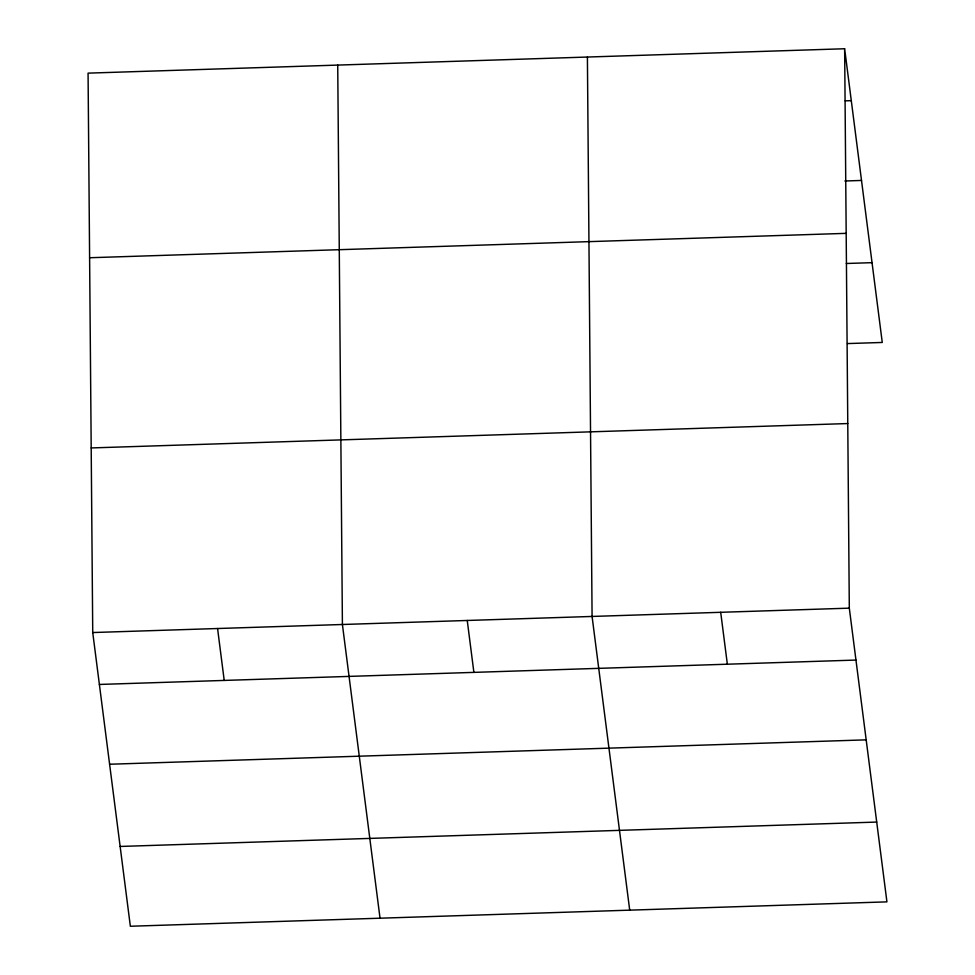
<?xml version="1.0" encoding="UTF-8"?>
<svg xmlns="http://www.w3.org/2000/svg" width="975" height="975" viewBox="0 0 975 975"><rect width="100%" height="100%" fill="white"/><g stroke="black" fill="none" stroke-linecap="round" stroke-linejoin="round"><path stroke-width="1.46" d="M844.642 48.75L88.067 73.137L92.735 632.543L130.357 926.25L886.933 901.863L849.31 608.156L844.642 48.75L882.265 342.457L847.47 343.578M845.24 100.852L851.297 100.657M844.874 180.997L861.51 180.448M89.602 257.741L846.178 233.354M846.324 263.494L872.04 262.665M91.187 447.939L847.775 423.552M92.735 632.543L849.31 608.156M99.389 684.45L855.965 660.063M109.602 764.242L866.19 739.854M120.132 846.458L876.72 822.071M720.696 612.3L727.35 664.207M629.704 910.15L592.081 616.444L587.401 57.037M467.244 620.466L473.887 672.384M380.031 918.206L342.408 624.5L337.728 65.093M217.571 628.522L224.213 680.428"/></g></svg>
